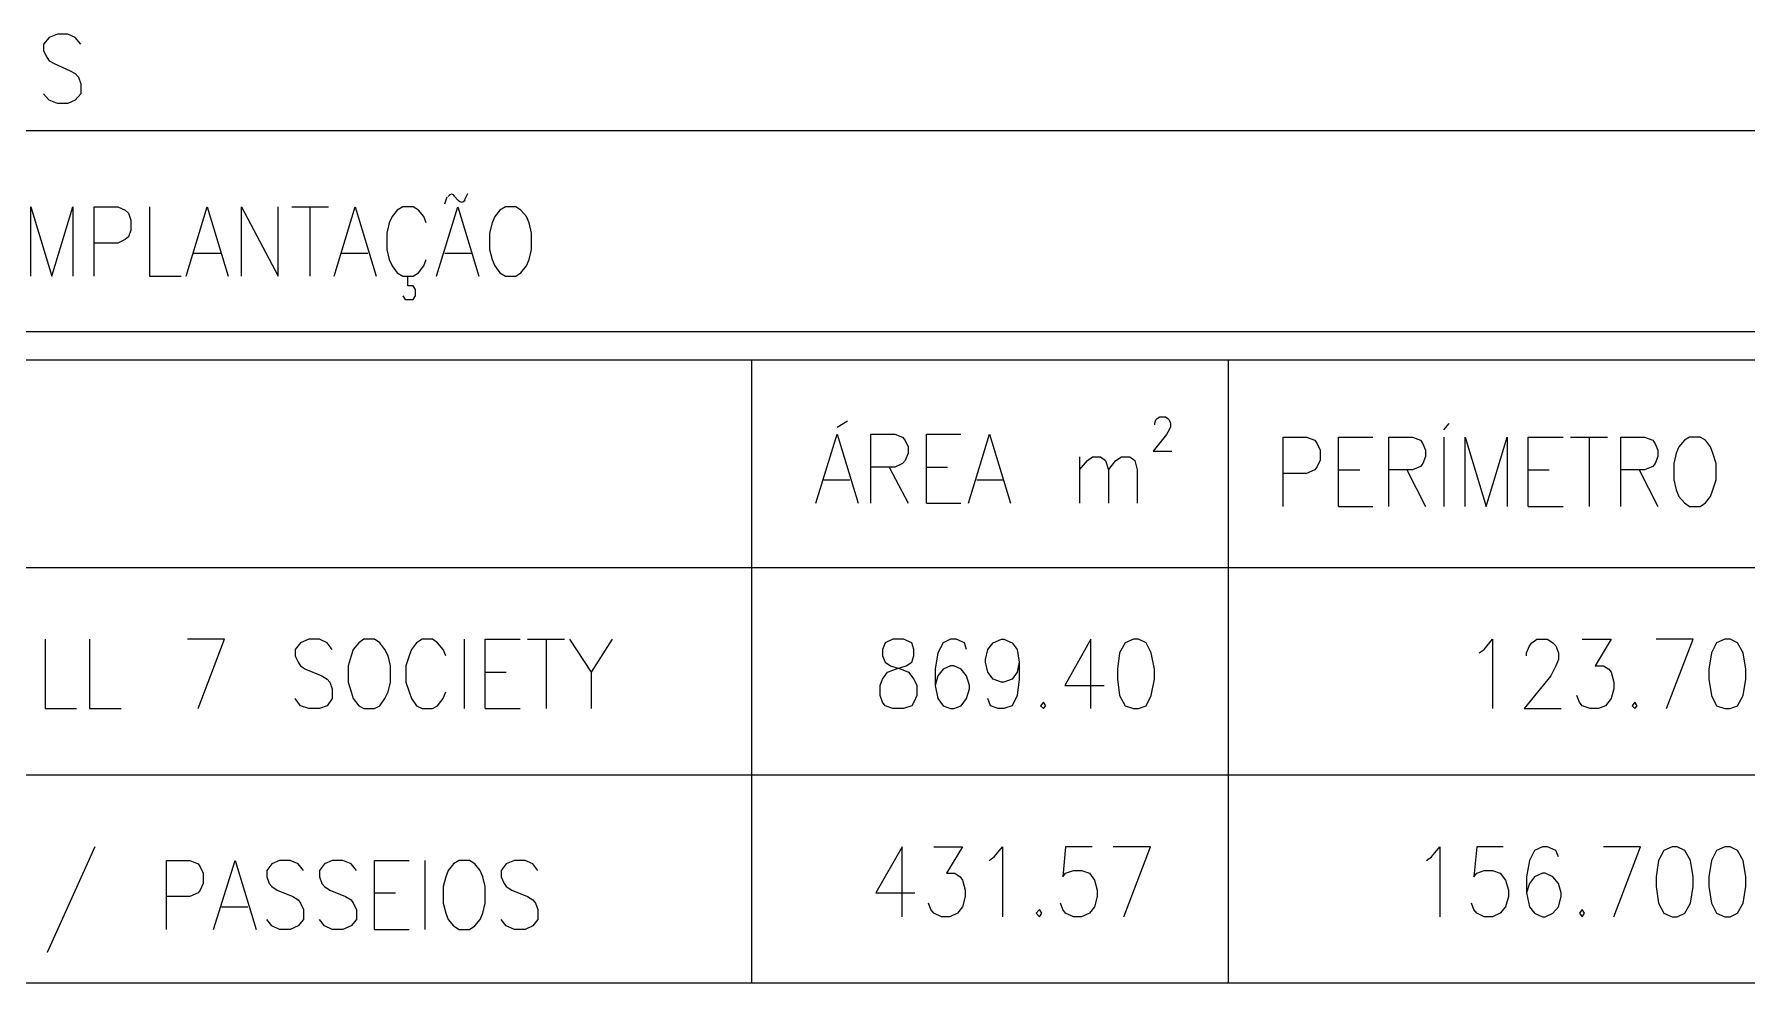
# Model space of a CAD drawing. Header units: millimetres. Extents: x 2928 to 3112, y 1220 to 1280.
# Drawn here: x 2955.99 to 2962.22, y 1229.63 to 1233.08 of the extents above; entities that cross this region are included whole.
import ezdxf

# ---------------------------------------------------------------- set-up
doc = ezdxf.new("R2010")
doc.units = ezdxf.units.MM

msp = doc.modelspace()

# ---------------------------------------------------------------- linework, layer by layer
at = {"color": 7, "linetype": 'Continuous', "lineweight": 20, "true_color": 0x000007}
for points in [[(2956.1582, 1233.04017), (2956.1382, 1233.06517), (2956.11153, 1233.07684), (2956.07319, 1233.07684), (2956.04319, 1233.06517), (2956.02319, 1233.04017), (2956.02319, 1233.01684), (2956.03486, 1232.9935), (2956.04319, 1232.98017), (2956.06153, 1232.97017), (2956.11986, 1232.9435), (2956.1382, 1232.9335), (2956.14986, 1232.92017), (2956.1582, 1232.89684), (2956.1582, 1232.86017), (2956.1382, 1232.83683), (2956.11153, 1232.82517), (2956.07319, 1232.82517), (2956.04319, 1232.83683), (2956.02319, 1232.86017)], [(2952.20647, 1232.72683), (2966.41668, 1232.72683), (2966.41668, 1232.72683)], [(2957.48321, 1232.46016), (2957.49155, 1232.48516), (2957.49155, 1232.48516)], [(2957.51988, 1232.48516), (2957.52988, 1232.4735), (2957.52988, 1232.4735)], [(2957.55488, 1232.4735), (2957.56655, 1232.49683), (2957.56655, 1232.49683)], [(2955.97653, 1232.19683), (2955.97653, 1232.4485), (2956.05319, 1232.19683), (2956.12986, 1232.4485), (2956.12986, 1232.19683)], [(2956.20653, 1232.19683), (2956.20653, 1232.4485), (2956.2932, 1232.4485), (2956.31986, 1232.43683), (2956.33153, 1232.42516), (2956.33987, 1232.40016), (2956.33987, 1232.36349), (2956.33153, 1232.34016), (2956.31986, 1232.33016), (2956.2932, 1232.31683), (2956.20653, 1232.31683)], [(2956.4082, 1232.4485), (2956.4082, 1232.19683), (2956.5232, 1232.19683)], [(2956.54153, 1232.19683), (2956.6182, 1232.4485), (2956.69487, 1232.19683)], [(2956.7432, 1232.19683), (2956.7432, 1232.4485), (2956.87654, 1232.19683), (2956.87654, 1232.4485)], [(2956.92654, 1232.4485), (2957.05988, 1232.4485), (2957.05988, 1232.4485)], [(2956.99154, 1232.4485), (2956.99154, 1232.19683), (2956.99154, 1232.19683)], [(2957.07988, 1232.19683), (2957.15654, 1232.4485), (2957.23321, 1232.19683)], [(2957.41488, 1232.39016), (2957.40655, 1232.41349), (2957.38655, 1232.43683), (2957.36821, 1232.4485), (2957.32988, 1232.4485), (2957.30988, 1232.43683), (2957.29155, 1232.41349), (2957.27988, 1232.39016), (2957.27155, 1232.35349), (2957.27155, 1232.29349), (2957.27988, 1232.25683), (2957.29155, 1232.23349), (2957.30988, 1232.20849), (2957.32988, 1232.19683), (2957.36821, 1232.19683), (2957.38655, 1232.20849), (2957.40655, 1232.23349), (2957.41488, 1232.25683)], [(2957.45321, 1232.19683), (2957.52988, 1232.4485), (2957.60655, 1232.19683)], [(2956.56987, 1232.28016), (2956.66654, 1232.28016), (2956.66654, 1232.28016)], [(2957.10821, 1232.28016), (2957.20321, 1232.28016), (2957.20321, 1232.28016)], [(2957.48321, 1232.28016), (2957.57822, 1232.28016), (2957.57822, 1232.28016)], [(2957.32988, 1232.12516), (2957.33821, 1232.11182), (2957.36821, 1232.11182), (2957.37655, 1232.12516), (2957.37655, 1232.14849), (2957.36821, 1232.16182), (2957.34821, 1232.16182), (2957.34821, 1232.19683)], [(2952.20647, 1231.99516), (2966.41668, 1231.99516), (2966.41668, 1231.99516)], [(2958.9099, 1231.64682), (2958.94824, 1231.67015), (2958.94824, 1231.67015)], [(2960.06659, 1231.65515), (2960.06659, 1231.66182), (2960.06992, 1231.67348), (2960.07492, 1231.67848), (2960.08492, 1231.68515), (2960.10492, 1231.68515), (2960.11325, 1231.67848), (2960.11825, 1231.67348), (2960.12325, 1231.66182), (2960.12325, 1231.64848), (2960.11825, 1231.63682), (2960.10825, 1231.62015), (2960.05992, 1231.56015), (2960.12825, 1231.56015)], [(2958.83323, 1231.37015), (2958.9099, 1231.62182), (2958.98657, 1231.37015)], [(2959.03324, 1231.37015), (2959.03324, 1231.62182), (2959.1199, 1231.62182), (2959.14824, 1231.61015), (2959.15824, 1231.59848), (2959.16824, 1231.57515), (2959.16824, 1231.55182), (2959.15824, 1231.52515), (2959.14824, 1231.51515), (2959.1199, 1231.50182), (2959.03324, 1231.50182)], [(2959.23491, 1231.37015), (2959.23491, 1231.62182), (2959.35991, 1231.62182)], [(2959.38824, 1231.37015), (2959.46491, 1231.62182), (2959.54158, 1231.37015)], [(2960.53326, 1231.35848), (2960.53326, 1231.61015), (2960.61826, 1231.61015), (2960.64826, 1231.60015), (2960.65659, 1231.58682), (2960.66826, 1231.56348), (2960.66826, 1231.52682), (2960.65659, 1231.50348), (2960.64826, 1231.49181), (2960.61826, 1231.47848), (2960.53326, 1231.47848)], [(2960.73493, 1231.35848), (2960.73493, 1231.61015), (2960.85993, 1231.61015)], [(2960.91826, 1231.35848), (2960.91826, 1231.61015), (2961.00327, 1231.61015), (2961.03327, 1231.60015), (2961.0416, 1231.58682), (2961.0516, 1231.56348), (2961.0516, 1231.54015), (2961.0416, 1231.51515), (2961.03327, 1231.50348), (2961.00327, 1231.49181), (2960.91826, 1231.49181)], [(2961.11827, 1231.63682), (2961.1366, 1231.66015), (2961.1366, 1231.66015)], [(2961.11827, 1231.61015), (2961.11827, 1231.35848), (2961.11827, 1231.35848)], [(2961.19493, 1231.35848), (2961.19493, 1231.61015), (2961.2716, 1231.35848), (2961.34827, 1231.61015), (2961.34827, 1231.35848)], [(2961.42494, 1231.35848), (2961.42494, 1231.61015), (2961.55161, 1231.61015)], [(2961.57827, 1231.61015), (2961.71328, 1231.61015), (2961.71328, 1231.61015)], [(2961.64661, 1231.61015), (2961.64661, 1231.35848), (2961.64661, 1231.35848)], [(2961.76161, 1231.35848), (2961.76161, 1231.61015), (2961.84828, 1231.61015), (2961.87828, 1231.60015), (2961.88661, 1231.58682), (2961.89661, 1231.56348), (2961.89661, 1231.54015), (2961.88661, 1231.51515), (2961.87828, 1231.50348), (2961.84828, 1231.49181), (2961.76161, 1231.49181)], [(2959.0999, 1231.50182), (2959.16824, 1231.37015), (2959.16824, 1231.37015)], [(2959.23491, 1231.50182), (2959.31157, 1231.50182), (2959.31157, 1231.50182)], [(2959.79158, 1231.53848), (2959.79158, 1231.37015), (2959.79158, 1231.37015)], [(2959.79158, 1231.49181), (2959.82158, 1231.52515), (2959.83992, 1231.53848), (2959.86825, 1231.53848), (2959.88658, 1231.52515), (2959.89825, 1231.49181), (2959.89825, 1231.37015)], [(2959.89825, 1231.49181), (2959.92492, 1231.52515), (2959.94492, 1231.53848), (2959.97492, 1231.53848), (2959.99325, 1231.52515), (2960.00158, 1231.49181), (2960.00158, 1231.37015)], [(2960.73493, 1231.49181), (2960.8116, 1231.49181), (2960.8116, 1231.49181)], [(2960.98326, 1231.49181), (2961.0516, 1231.35848), (2961.0516, 1231.35848)], [(2961.42494, 1231.49181), (2961.50161, 1231.49181), (2961.50161, 1231.49181)], [(2961.82828, 1231.49181), (2961.89661, 1231.35848), (2961.89661, 1231.35848)], [(2958.86157, 1231.45515), (2958.95657, 1231.45515), (2958.95657, 1231.45515)], [(2959.41824, 1231.45515), (2959.51324, 1231.45515), (2959.51324, 1231.45515)], [(2959.23491, 1231.37015), (2959.35991, 1231.37015), (2959.35991, 1231.37015)], [(2960.73493, 1231.35848), (2960.85993, 1231.35848), (2960.85993, 1231.35848)], [(2961.42494, 1231.35848), (2961.55161, 1231.35848), (2961.55161, 1231.35848)], [(2952.20647, 1231.13681), (2966.41668, 1231.13681), (2966.41668, 1231.13681)], [(2956.02819, 1230.87514), (2956.02819, 1230.62347), (2956.1432, 1230.62347)], [(2956.18986, 1230.87514), (2956.18986, 1230.62347), (2956.30486, 1230.62347)], [(2956.58487, 1230.62347), (2956.68154, 1230.87514), (2956.54653, 1230.87514)], [(2957.07321, 1230.83847), (2957.05488, 1230.86181), (2957.02654, 1230.87514), (2956.98821, 1230.87514), (2956.95821, 1230.86181), (2956.93821, 1230.83847), (2956.93821, 1230.81514), (2956.94987, 1230.7918), (2956.95821, 1230.77847), (2956.97654, 1230.7668), (2957.03488, 1230.7418), (2957.05488, 1230.73014), (2957.06488, 1230.71847), (2957.07321, 1230.69514), (2957.07321, 1230.66014), (2957.05488, 1230.63347), (2957.02654, 1230.62347), (2956.98821, 1230.62347), (2956.95821, 1230.63347), (2956.93821, 1230.66014)], [(2957.48655, 1230.81514), (2957.47655, 1230.83847), (2957.45655, 1230.86181), (2957.43821, 1230.87514), (2957.39988, 1230.87514), (2957.37988, 1230.86181), (2957.36155, 1230.83847), (2957.35321, 1230.81514), (2957.34155, 1230.77847), (2957.34155, 1230.71847), (2957.35321, 1230.68347), (2957.36155, 1230.66014), (2957.37988, 1230.63347), (2957.39988, 1230.62347), (2957.43821, 1230.62347), (2957.45655, 1230.63347), (2957.47655, 1230.66014), (2957.48655, 1230.68347)], [(2957.55322, 1230.87514), (2957.55322, 1230.62347), (2957.55322, 1230.62347)], [(2957.62988, 1230.62347), (2957.62988, 1230.87514), (2957.75655, 1230.87514)], [(2957.78322, 1230.87514), (2957.91822, 1230.87514), (2957.91822, 1230.87514)], [(2957.85155, 1230.87514), (2957.85155, 1230.62347), (2957.85155, 1230.62347)], [(2957.93655, 1230.87514), (2958.01489, 1230.75514), (2958.01489, 1230.62347)], [(2958.09156, 1230.87514), (2958.01489, 1230.75514), (2958.01489, 1230.75514)], [(2959.38158, 1230.83847), (2959.37324, 1230.86181), (2959.34324, 1230.87514), (2959.32324, 1230.87514), (2959.29657, 1230.86181), (2959.27657, 1230.82514), (2959.26657, 1230.7668), (2959.26657, 1230.7068), (2959.27657, 1230.66014), (2959.29657, 1230.63347), (2959.32324, 1230.62347), (2959.33491, 1230.62347), (2959.36158, 1230.63347), (2959.38158, 1230.66014), (2959.39158, 1230.69514), (2959.39158, 1230.7068), (2959.38158, 1230.7418), (2959.36158, 1230.7668), (2959.33491, 1230.77847), (2959.32324, 1230.77847), (2959.29657, 1230.7668), (2959.27657, 1230.7418), (2959.26657, 1230.7068)], [(2959.57324, 1230.7918), (2959.56491, 1230.75514), (2959.54658, 1230.73014), (2959.51658, 1230.71847), (2959.50824, 1230.71847), (2959.47824, 1230.73014), (2959.45824, 1230.75514), (2959.44991, 1230.7918), (2959.44991, 1230.80181), (2959.45824, 1230.83847), (2959.47824, 1230.86181), (2959.50824, 1230.87514), (2959.51658, 1230.87514), (2959.54658, 1230.86181), (2959.56491, 1230.83847), (2959.57324, 1230.7918), (2959.57324, 1230.73014), (2959.56491, 1230.67014), (2959.54658, 1230.63347), (2959.51658, 1230.62347), (2959.49658, 1230.62347), (2959.46824, 1230.63347), (2959.45824, 1230.66014)], [(2959.83325, 1230.62347), (2959.83325, 1230.87514), (2959.73825, 1230.7068), (2959.88158, 1230.7068)], [(2961.2466, 1230.82514), (2961.26494, 1230.83847), (2961.29494, 1230.87514), (2961.29494, 1230.62347)], [(2961.41827, 1230.81514), (2961.41827, 1230.82514), (2961.42994, 1230.85181), (2961.43827, 1230.86181), (2961.4566, 1230.87514), (2961.49494, 1230.87514), (2961.51494, 1230.86181), (2961.52494, 1230.85181), (2961.53494, 1230.82514), (2961.53494, 1230.80181), (2961.52494, 1230.77847), (2961.50661, 1230.7418), (2961.40994, 1230.62347), (2961.54494, 1230.62347)], [(2961.62161, 1230.87514), (2961.72661, 1230.87514), (2961.66827, 1230.77847), (2961.69828, 1230.77847), (2961.71828, 1230.7668), (2961.72661, 1230.75514), (2961.73661, 1230.71847), (2961.73661, 1230.69514), (2961.72661, 1230.66014), (2961.70661, 1230.63347), (2961.67994, 1230.62347), (2961.64994, 1230.62347), (2961.62161, 1230.63347), (2961.61161, 1230.6468), (2961.60161, 1230.67014)], [(2961.92828, 1230.62347), (2962.02495, 1230.87514), (2961.88994, 1230.87514)], [(2957.62988, 1230.75514), (2957.70655, 1230.75514), (2957.70655, 1230.75514)], [(2957.62988, 1230.62347), (2957.75655, 1230.62347), (2957.75655, 1230.62347)], [(2956.20986, 1230.12013), (2956.03653, 1229.73512), (2956.03653, 1229.73512)], [(2959.14657, 1229.86513), (2959.14657, 1230.12013), (2959.05157, 1229.95179), (2959.19324, 1229.95179)], [(2959.26157, 1230.12013), (2959.36658, 1230.12013), (2959.30824, 1230.02346), (2959.33824, 1230.02346), (2959.35824, 1230.01013), (2959.36658, 1229.99846), (2959.37658, 1229.96179), (2959.37658, 1229.93846), (2959.36658, 1229.90179), (2959.34824, 1229.87846), (2959.31991, 1229.86513), (2959.28991, 1229.86513), (2959.26157, 1229.87846), (2959.25157, 1229.89179), (2959.24324, 1229.91513)], [(2959.46324, 1230.07013), (2959.48158, 1230.08346), (2959.51158, 1230.12013), (2959.51158, 1229.86513)], [(2959.83825, 1230.12013), (2959.74158, 1230.12013), (2959.73158, 1230.01013), (2959.74158, 1230.02346), (2959.76991, 1230.03346), (2959.79991, 1230.03346), (2959.82825, 1230.02346), (2959.84658, 1229.99846), (2959.85658, 1229.96179), (2959.85658, 1229.93846), (2959.84658, 1229.90179), (2959.82825, 1229.87846), (2959.79991, 1229.86513), (2959.76991, 1229.86513), (2959.74158, 1229.87846), (2959.73158, 1229.89179), (2959.72325, 1229.91513)], [(2959.95325, 1229.86513), (2960.04992, 1230.12013), (2959.91492, 1230.12013)], [(2961.05493, 1230.07013), (2961.07327, 1230.08346), (2961.10327, 1230.12013), (2961.10327, 1229.86513)], [(2961.33327, 1230.12013), (2961.23827, 1230.12013), (2961.2266, 1230.01013), (2961.23827, 1230.02346), (2961.26494, 1230.03346), (2961.29494, 1230.03346), (2961.32327, 1230.02346), (2961.3416, 1229.99846), (2961.35327, 1229.96179), (2961.35327, 1229.93846), (2961.3416, 1229.90179), (2961.32327, 1229.87846), (2961.29494, 1229.86513), (2961.26494, 1229.86513), (2961.23827, 1229.87846), (2961.2266, 1229.89179), (2961.21827, 1229.91513)], [(2961.53494, 1230.08346), (2961.52494, 1230.1068), (2961.49494, 1230.12013), (2961.47661, 1230.12013), (2961.44827, 1230.1068), (2961.42994, 1230.07013), (2961.41827, 1230.01013), (2961.41827, 1229.95179), (2961.42994, 1229.90179), (2961.44827, 1229.87846), (2961.47661, 1229.86513), (2961.48661, 1229.86513), (2961.51494, 1229.87846), (2961.53494, 1229.90179), (2961.54494, 1229.93846), (2961.54494, 1229.95179), (2961.53494, 1229.98679), (2961.51494, 1230.01013), (2961.48661, 1230.02346), (2961.47661, 1230.02346), (2961.44827, 1230.01013), (2961.42994, 1229.98679), (2961.41827, 1229.95179)], [(2961.73661, 1229.86513), (2961.83328, 1230.12013), (2961.69828, 1230.12013)], [(2956.46987, 1229.81846), (2956.46987, 1230.07013), (2956.55487, 1230.07013), (2956.58487, 1230.05846), (2956.5932, 1230.04679), (2956.6032, 1230.02346), (2956.6032, 1229.98679), (2956.5932, 1229.96179), (2956.58487, 1229.95179), (2956.55487, 1229.93846), (2956.46987, 1229.93846)], [(2956.64154, 1229.81846), (2956.71987, 1230.07013), (2956.79654, 1229.81846)], [(2956.96821, 1230.03346), (2956.94987, 1230.05846), (2956.91987, 1230.07013), (2956.88154, 1230.07013), (2956.85321, 1230.05846), (2956.83487, 1230.03346), (2956.83487, 1230.01013), (2956.84321, 1229.98679), (2956.85321, 1229.97513), (2956.87321, 1229.96179), (2956.92987, 1229.93846), (2956.94987, 1229.92679), (2956.95821, 1229.91513), (2956.96821, 1229.89179), (2956.96821, 1229.85512), (2956.94987, 1229.83179), (2956.91987, 1229.81846), (2956.88154, 1229.81846), (2956.85321, 1229.83179), (2956.83487, 1229.85512)], [(2957.16154, 1230.03346), (2957.14154, 1230.05846), (2957.11154, 1230.07013), (2957.07321, 1230.07013), (2957.04488, 1230.05846), (2957.02654, 1230.03346), (2957.02654, 1230.01013), (2957.03488, 1229.98679), (2957.04488, 1229.97513), (2957.06488, 1229.96179), (2957.12154, 1229.93846), (2957.14154, 1229.92679), (2957.14988, 1229.91513), (2957.16154, 1229.89179), (2957.16154, 1229.85512), (2957.14154, 1229.83179), (2957.11154, 1229.81846), (2957.07321, 1229.81846), (2957.04488, 1229.83179), (2957.02654, 1229.85512)], [(2957.22654, 1229.81846), (2957.22654, 1230.07013), (2957.35321, 1230.07013)], [(2957.40988, 1230.07013), (2957.40988, 1229.81846), (2957.40988, 1229.81846)], [(2957.82155, 1230.03346), (2957.80322, 1230.05846), (2957.77489, 1230.07013), (2957.73655, 1230.07013), (2957.70655, 1230.05846), (2957.68822, 1230.03346), (2957.68822, 1230.01013), (2957.69822, 1229.98679), (2957.70655, 1229.97513), (2957.72655, 1229.96179), (2957.78322, 1229.93846), (2957.80322, 1229.92679), (2957.81322, 1229.91513), (2957.82155, 1229.89179), (2957.82155, 1229.85512), (2957.80322, 1229.83179), (2957.77489, 1229.81846), (2957.73655, 1229.81846), (2957.70655, 1229.83179), (2957.68822, 1229.85512)], [(2957.22654, 1229.95179), (2957.30321, 1229.95179), (2957.30321, 1229.95179)], [(2956.66987, 1229.90179), (2956.76654, 1229.90179), (2956.76654, 1229.90179)], [(2957.22654, 1229.81846), (2957.35321, 1229.81846), (2957.35321, 1229.81846)]]:
    msp.add_lwpolyline(points, dxfattribs=at)
for points in [[(2957.70322, 1232.4485), (2957.68322, 1232.43683), (2957.66488, 1232.41349), (2957.65488, 1232.39016), (2957.64488, 1232.35349), (2957.64488, 1232.29349), (2957.65488, 1232.25683), (2957.66488, 1232.23349), (2957.68322, 1232.20849), (2957.70322, 1232.19683), (2957.74155, 1232.19683), (2957.75989, 1232.20849), (2957.77989, 1232.23349), (2957.78989, 1232.25683), (2957.79822, 1232.29349), (2957.79822, 1232.35349), (2957.78989, 1232.39016), (2957.77989, 1232.41349), (2957.75989, 1232.43683), (2957.74155, 1232.4485)], [(2962.01161, 1231.61015), (2961.99328, 1231.60015), (2961.97328, 1231.57515), (2961.96328, 1231.55182), (2961.95495, 1231.51515), (2961.95495, 1231.45515), (2961.96328, 1231.41848), (2961.97328, 1231.39515), (2961.99328, 1231.37181), (2962.01161, 1231.35848), (2962.04995, 1231.35848), (2962.06995, 1231.37181), (2962.08828, 1231.39515), (2962.09661, 1231.41848), (2962.10828, 1231.45515), (2962.10828, 1231.51515), (2962.09661, 1231.55182), (2962.08828, 1231.57515), (2962.06995, 1231.60015), (2962.04995, 1231.61015)], [(2957.18821, 1230.87514), (2957.16988, 1230.86181), (2957.14988, 1230.83847), (2957.14154, 1230.81514), (2957.13154, 1230.77847), (2957.13154, 1230.71847), (2957.14154, 1230.68347), (2957.14988, 1230.66014), (2957.16988, 1230.63347), (2957.18821, 1230.62347), (2957.22654, 1230.62347), (2957.24654, 1230.63347), (2957.26488, 1230.66014), (2957.27655, 1230.68347), (2957.28488, 1230.71847), (2957.28488, 1230.77847), (2957.27655, 1230.81514), (2957.26488, 1230.83847), (2957.24654, 1230.86181), (2957.22654, 1230.87514)], [(2959.11324, 1230.87514), (2959.0849, 1230.86181), (2959.0749, 1230.83847), (2959.0749, 1230.81514), (2959.0849, 1230.7918), (2959.1049, 1230.77847), (2959.14324, 1230.7668), (2959.16991, 1230.75514), (2959.18991, 1230.73014), (2959.19991, 1230.7068), (2959.19991, 1230.67014), (2959.18991, 1230.6468), (2959.18157, 1230.63347), (2959.15157, 1230.62347), (2959.11324, 1230.62347), (2959.0849, 1230.63347), (2959.0749, 1230.6468), (2959.06657, 1230.67014), (2959.06657, 1230.7068), (2959.0749, 1230.73014), (2959.09324, 1230.75514), (2959.12324, 1230.7668), (2959.16157, 1230.77847), (2959.18157, 1230.7918), (2959.18991, 1230.81514), (2959.18991, 1230.83847), (2959.18157, 1230.86181), (2959.15157, 1230.87514)], [(2959.98825, 1230.87514), (2959.95825, 1230.86181), (2959.93825, 1230.82514), (2959.92992, 1230.7668), (2959.92992, 1230.73014), (2959.93825, 1230.67014), (2959.95825, 1230.63347), (2959.98825, 1230.62347), (2960.00658, 1230.62347), (2960.03492, 1230.63347), (2960.05325, 1230.67014), (2960.06492, 1230.73014), (2960.06492, 1230.7668), (2960.05325, 1230.82514), (2960.03492, 1230.86181), (2960.00658, 1230.87514)], [(2962.13995, 1230.87514), (2962.10995, 1230.86181), (2962.09161, 1230.82514), (2962.08161, 1230.7668), (2962.08161, 1230.73014), (2962.09161, 1230.67014), (2962.10995, 1230.63347), (2962.13995, 1230.62347), (2962.15995, 1230.62347), (2962.18662, 1230.63347), (2962.20662, 1230.67014), (2962.21662, 1230.73014), (2962.21662, 1230.7668), (2962.20662, 1230.82514), (2962.18662, 1230.86181), (2962.15995, 1230.87514)], [(2959.66158, 1230.6468), (2959.64991, 1230.63347), (2959.66158, 1230.62347), (2959.66991, 1230.63347)], [(2961.81328, 1230.6468), (2961.80328, 1230.63347), (2961.81328, 1230.62347), (2961.82161, 1230.63347)], [(2961.94828, 1230.12013), (2961.91828, 1230.1068), (2961.89828, 1230.07013), (2961.88994, 1230.01013), (2961.88994, 1229.97513), (2961.89828, 1229.91513), (2961.91828, 1229.87846), (2961.94828, 1229.86513), (2961.96661, 1229.86513), (2961.99495, 1229.87846), (2962.01495, 1229.91513), (2962.02495, 1229.97513), (2962.02495, 1230.01013), (2962.01495, 1230.07013), (2961.99495, 1230.1068), (2961.96661, 1230.12013)], [(2962.13995, 1230.12013), (2962.10995, 1230.1068), (2962.09161, 1230.07013), (2962.08161, 1230.01013), (2962.08161, 1229.97513), (2962.09161, 1229.91513), (2962.10995, 1229.87846), (2962.13995, 1229.86513), (2962.15995, 1229.86513), (2962.18662, 1229.87846), (2962.20662, 1229.91513), (2962.21662, 1229.97513), (2962.21662, 1230.01013), (2962.20662, 1230.07013), (2962.18662, 1230.1068), (2962.15995, 1230.12013)], [(2957.53488, 1230.07013), (2957.51488, 1230.05846), (2957.49488, 1230.03346), (2957.48655, 1230.01013), (2957.47655, 1229.97513), (2957.47655, 1229.91513), (2957.48655, 1229.87846), (2957.49488, 1229.85512), (2957.51488, 1229.83179), (2957.53488, 1229.81846), (2957.57322, 1229.81846), (2957.59155, 1229.83179), (2957.61155, 1229.85512), (2957.62155, 1229.87846), (2957.62988, 1229.91513), (2957.62988, 1229.97513), (2957.62155, 1230.01013), (2957.61155, 1230.03346), (2957.59155, 1230.05846), (2957.57322, 1230.07013)], [(2959.64658, 1229.89179), (2959.63491, 1229.87846), (2959.64658, 1229.86513), (2959.65491, 1229.87846)], [(2961.62161, 1229.89179), (2961.61161, 1229.87846), (2961.62161, 1229.86513), (2961.62994, 1229.87846)]]:
    msp.add_lwpolyline(points, close=True, dxfattribs=at)
at = {"color": 253, "linetype": 'Continuous', "lineweight": 5, "true_color": 0x9a9a9a}
for points in [[(2952.20647, 1231.89182), (2966.41668, 1231.89182), (2966.41668, 1231.89182)], [(2958.59823, 1231.89182), (2958.59823, 1229.62512), (2958.59823, 1229.62512)], [(2960.33326, 1231.89182), (2960.33326, 1229.62512), (2960.33326, 1229.62512)], [(2952.20647, 1230.3818), (2966.41668, 1230.3818), (2966.41668, 1230.3818)], [(2952.20647, 1229.62512), (2966.41668, 1229.62512), (2966.41668, 1229.62512)]]:
    msp.add_lwpolyline(points, dxfattribs=at)
at = {"color": 7, "linetype": 'Continuous', "lineweight": 20, "true_color": 0x000007}
for points in [[(2957.51988, 1232.48683), (2957.51322, 1232.49683), (2957.50155, 1232.49683), (2957.49488, 1232.48683)], [(2957.53155, 1232.4735), (2957.53822, 1232.4635), (2957.54988, 1232.4635), (2957.55655, 1232.4735)]]:
    msp.add_open_spline(points, degree=3, dxfattribs=at)

doc.saveas('drawing.dxf')
